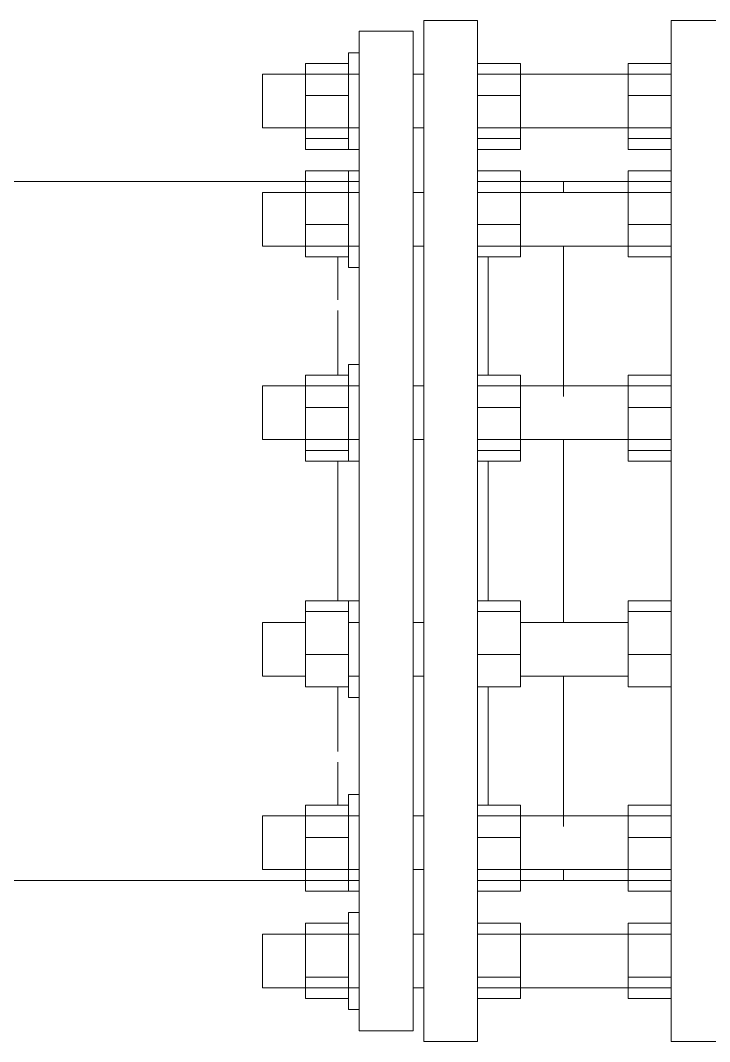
# Model space of a CAD drawing. Extents: x -187 to 52, y -9 to 65.
# Drawn here: x -148.3518 to -148.0809, y 19.7569 to 20.1587 of the extents above; entities that cross this region are included whole.
import ezdxf

# ---------------------------------------------------------------- set-up
doc = ezdxf.new("R2010")
doc.units = 0
doc.header["$MEASUREMENT"] = 0
doc.layers.add('PDF4_Geometría', color=7, linetype='Continuous')

msp = doc.modelspace()

# ---------------------------------------------------------------- linework, layer by layer
at = {"layer": 'PDF4_Geometría', "lineweight": 9}
for points in [[(-148.19745, 20.13328), (-148.19745, 20.12906), (-148.19745, 20.12483), (-148.19745, 20.1206), (-148.19745, 20.11637), (-148.19745, 20.11214), (-148.19745, 20.11637), (-148.19322, 20.11637), (-148.19745, 20.11637), (-148.19322, 20.11637), (-148.19322, 20.12906), (-148.19322, 20.13751), (-148.19322, 20.13328), (-148.19322, 20.13751), (-148.19322, 20.1502), (-148.19322, 20.15866), (-148.17208, 20.15866), (-148.17208, 20.1502), (-148.17208, 20.13751), (-148.17208, 20.14174), (-148.15516, 20.14174), (-148.15516, 20.13751)], [(-148.19322, 20.15866), (-148.19322, 20.1502), (-148.19322, 20.13328), (-148.19322, 20.10791), (-148.19322, 20.06985), (-148.19322, 20.02756), (-148.19322, 19.98104), (-148.19322, 19.93452), (-148.19322, 19.888), (-148.19322, 19.84571), (-148.19322, 19.80764), (-148.19322, 19.78227), (-148.19322, 19.76535), (-148.19322, 19.7569)], [(-148.17208, 20.15866), (-148.17208, 20.1502), (-148.17208, 20.13328), (-148.17208, 20.10791), (-148.17208, 20.06985), (-148.17208, 20.02756), (-148.17208, 19.98104), (-148.17208, 19.93452), (-148.17208, 19.888), (-148.17208, 19.84571), (-148.17208, 19.80764), (-148.17208, 19.78227), (-148.17208, 19.76535), (-148.17208, 19.7569)], [(-148.07481, 20.15866), (-148.09595, 20.15866), (-148.09595, 20.1502), (-148.09595, 20.13751), (-148.17208, 20.13751), (-148.17208, 20.12906), (-148.17208, 20.11637), (-148.17208, 20.10791), (-148.17208, 20.11214), (-148.17208, 20.10791), (-148.17208, 20.11637), (-148.17208, 20.10791), (-148.15516, 20.10791), (-148.15516, 20.11637), (-148.11287, 20.11637), (-148.11287, 20.10791), (-148.09595, 20.10791), (-148.09595, 20.11637), (-148.09595, 20.10791), (-148.09595, 20.09522), (-148.09595, 20.09099), (-148.17208, 20.09099), (-148.17208, 20.07831), (-148.17208, 20.07408), (-148.17208, 20.06985), (-148.09595, 20.06985), (-148.09595, 20.0487), (-148.09595, 20.01487), (-148.09595, 20.01064), (-148.09595, 20.01487), (-148.09595, 20.00641), (-148.09595, 19.99372), (-148.09595, 19.9895), (-148.09595, 20.00641), (-148.09595, 20.00218)], [(-148.09595, 20.15866), (-148.09595, 20.1502), (-148.09595, 20.13328), (-148.09595, 20.10791), (-148.09595, 20.06985), (-148.09595, 20.02756), (-148.09595, 19.98104), (-148.09595, 19.93452), (-148.09595, 19.888), (-148.09595, 19.84571), (-148.09595, 19.80764), (-148.09595, 19.78227), (-148.09595, 19.76535), (-148.09595, 19.7569)], [(-148.19745, 20.13751), (-148.19745, 20.13328), (-148.19745, 20.13751), (-148.19322, 20.13751), (-148.19745, 20.13751), (-148.19745, 20.1502), (-148.19745, 20.15443), (-148.21859, 20.15443), (-148.21859, 20.1502), (-148.21859, 20.13751), (-148.21859, 20.13328), (-148.21859, 20.13751), (-148.21859, 20.12483), (-148.21859, 20.11637), (-148.21859, 20.10791), (-148.21859, 20.11214), (-148.21859, 20.1206), (-148.21859, 20.13751), (-148.21859, 20.14597), (-148.21859, 20.14174), (-148.21859, 20.13328), (-148.21859, 20.12906), (-148.21859, 20.12483), (-148.21859, 20.1206), (-148.21859, 20.11637), (-148.25666, 20.11637), (-148.23974, 20.11637), (-148.23974, 20.10791), (-148.22282, 20.10791), (-148.22282, 20.11637), (-148.21859, 20.11637), (-148.21859, 20.10791)], [(-148.21859, 20.15443), (-148.21859, 20.1502), (-148.21859, 20.13328), (-148.21859, 20.10368), (-148.21859, 20.06985), (-148.21859, 20.02756), (-148.21859, 19.98104), (-148.21859, 19.93452), (-148.21859, 19.888), (-148.21859, 19.84571), (-148.21859, 19.81187), (-148.21859, 19.78227), (-148.21859, 19.76535), (-148.21859, 19.76113), (-148.19745, 19.76113), (-148.19745, 19.76535), (-148.19745, 19.77804), (-148.19322, 19.77804), (-148.19322, 19.78227)], [(-148.19745, 19.76113), (-148.19745, 19.76535), (-148.19745, 19.78227), (-148.19745, 19.81187), (-148.19745, 19.84571), (-148.19745, 19.888), (-148.19745, 19.93452), (-148.19745, 19.98104), (-148.19745, 20.02756), (-148.19745, 20.06985), (-148.19745, 20.10368), (-148.19745, 20.13328), (-148.19745, 20.1502), (-148.19745, 20.15443)], [(-148.22282, 20.13751), (-148.22282, 20.14597), (-148.22282, 20.14174), (-148.22282, 20.13328), (-148.22282, 20.13751), (-148.21859, 20.13751), (-148.25666, 20.13751), (-148.23974, 20.13751), (-148.23974, 20.14174), (-148.22282, 20.14174), (-148.22282, 20.13751), (-148.22282, 20.12483), (-148.22282, 20.11637), (-148.22282, 20.10791), (-148.22282, 20.11214), (-148.22282, 20.10791), (-148.23974, 20.10791), (-148.23974, 20.11214)], [(-148.22282, 20.12906), (-148.22282, 20.14174), (-148.22282, 20.14597), (-148.22282, 20.13751), (-148.22282, 20.1206), (-148.22282, 20.11214)], [(-148.21859, 20.13328), (-148.21859, 20.14174), (-148.21859, 20.14597), (-148.21859, 20.13751)], [(-148.23974, 20.12906), (-148.23974, 20.14174), (-148.22282, 20.14174), (-148.22282, 20.13328), (-148.22282, 20.12906), (-148.22282, 20.12483), (-148.22282, 20.1206)], [(-148.17208, 20.13328), (-148.17208, 20.14174), (-148.17208, 20.13328)], [(-148.17208, 20.12906), (-148.17208, 20.14174), (-148.15516, 20.14174), (-148.15516, 20.12906)], [(-148.11287, 20.13751), (-148.11287, 20.14174), (-148.09595, 20.14174), (-148.09595, 20.13751), (-148.09595, 20.13328), (-148.09595, 20.13751), (-148.09595, 20.12906), (-148.09595, 20.11637), (-148.17208, 20.11637), (-148.17208, 20.10791), (-148.17208, 20.09099), (-148.17208, 20.08676)], [(-148.09595, 20.12906), (-148.09595, 20.14174), (-148.11287, 20.14174), (-148.11287, 20.12906), (-148.11287, 20.13328), (-148.11287, 20.13751), (-148.15516, 20.13751), (-148.15516, 20.13328), (-148.15516, 20.12906), (-148.15516, 20.12483), (-148.15516, 20.1206)], [(-148.09595, 20.13328), (-148.09595, 20.14174), (-148.09595, 20.13328)], [(-148.23974, 20.1206), (-148.23974, 20.12483), (-148.23974, 20.12906), (-148.23974, 20.13328), (-148.23974, 20.13751)], [(-148.17208, 20.1206), (-148.17208, 20.12483), (-148.17208, 20.12906), (-148.17208, 20.13328), (-148.17208, 20.13751)], [(-148.09595, 20.13751), (-148.09595, 20.13328), (-148.09595, 20.12906), (-148.09595, 20.12483), (-148.09595, 20.1206)], [(-148.25666, 20.12483), (-148.25666, 20.11637), (-148.25666, 20.12483)], [(-148.11287, 20.1206), (-148.11287, 20.12483)], [(-148.19322, 20.09099), (-148.19322, 20.09522), (-148.19322, 20.11214), (-148.19322, 20.11637), (-148.19322, 20.11214), (-148.19322, 20.09522), (-148.19322, 20.09099), (-148.19322, 20.09522), (-148.19322, 20.11214), (-148.19322, 20.11637), (-148.19322, 20.11214), (-148.19322, 20.09522), (-148.19322, 20.09099), (-148.19745, 20.09099), (-148.19745, 20.08676), (-148.19745, 20.07831)], [(-148.19745, 20.09099), (-148.19745, 20.09522), (-148.19745, 20.11214), (-148.19745, 20.11637)], [(-148.19322, 20.11214), (-148.19322, 20.11637), (-148.19322, 20.11214)], [(-148.19322, 20.07831), (-148.19322, 20.09099), (-148.19322, 20.09522), (-148.19322, 20.11214), (-148.19322, 20.11637)], [(-148.19322, 20.11214), (-148.19322, 20.11637), (-148.19322, 20.11214)], [(-148.17208, 20.11214), (-148.17208, 20.10791), (-148.15516, 20.10791), (-148.15516, 20.11214)], [(-148.11287, 20.11214), (-148.11287, 20.10791), (-148.09595, 20.10791), (-148.09595, 20.11214)], [(-148.21859, 20.09945), (-148.21859, 20.10368)], [(-148.25666, 19.99372), (-148.25666, 20.00218), (-148.25666, 20.01064), (-148.25666, 20.01487), (-148.25666, 20.01064), (-148.25666, 20.00218), (-148.25666, 19.99372), (-148.21859, 19.99372), (-148.21859, 20.00218), (-148.21859, 20.00641), (-148.21859, 20.01064), (-148.21859, 20.02756), (-148.21859, 20.04447), (-148.21859, 20.06139), (-148.21859, 20.06985), (-148.21859, 20.07408), (-148.21859, 20.08676), (-148.21859, 20.09099), (-148.21859, 20.09522), (-148.21859, 20.09945), (-148.22282, 20.09945), (-148.23974, 20.09945), (-148.23974, 20.09522), (-148.22282, 20.09522), (-148.22282, 20.07831), (-148.22282, 20.08254)], [(-148.21859, 20.09522), (-148.22282, 20.09522), (-148.22282, 20.09945), (-148.23974, 20.09945), (-148.23974, 20.09522)], [(-148.22282, 20.09099), (-148.22282, 20.09522), (-148.22282, 20.09945), (-148.22282, 20.09522), (-148.22282, 20.08254), (-148.22282, 20.06985), (-148.22282, 20.06139), (-148.21859, 20.06139), (-148.21859, 20.06562), (-148.21859, 20.06139)], [(-148.22282, 20.09522), (-148.22282, 20.09945), (-148.22282, 20.09522)], [(-148.21859, 20.09099), (-148.21859, 20.09522), (-148.21859, 20.09945), (-148.21859, 20.09522), (-148.21859, 20.08254), (-148.21859, 20.06985)], [(-148.17208, 20.06562), (-148.17208, 20.06139), (-148.17208, 20.06562), (-148.17208, 20.06139), (-148.17208, 20.06985), (-148.17208, 20.08254), (-148.17208, 20.09522), (-148.17208, 20.09945), (-148.17208, 20.09522), (-148.17208, 20.08254), (-148.17208, 20.06985), (-148.17208, 20.06562), (-148.17208, 20.03602), (-148.17208, 20.01064), (-148.17208, 20.01487), (-148.17208, 20.00641), (-148.17208, 19.99372), (-148.17208, 19.9895), (-148.17208, 20.00641), (-148.17208, 20.00218)], [(-148.17208, 20.09099), (-148.17208, 20.09945), (-148.17208, 20.09099)], [(-148.15516, 20.08254), (-148.15516, 20.07831), (-148.15516, 20.09522), (-148.17208, 20.09522), (-148.17208, 20.09945)], [(-148.09595, 20.08254), (-148.09595, 20.07831), (-148.09595, 20.09522), (-148.09595, 20.09945), (-148.11287, 20.09945), (-148.11287, 20.09522), (-148.13824, 20.09522), (-148.15516, 20.09522), (-148.15516, 20.09945), (-148.17208, 20.09945), (-148.17208, 20.09522), (-148.17208, 20.07831), (-148.17208, 20.08254)], [(-148.15516, 20.09522), (-148.15516, 20.09945), (-148.17208, 20.09945), (-148.17208, 20.09099)], [(-148.09595, 20.06562), (-148.09595, 20.06139), (-148.09595, 20.06562), (-148.09595, 20.06139), (-148.09595, 20.06985), (-148.09595, 20.08254), (-148.09595, 20.09522), (-148.09595, 20.09945), (-148.09595, 20.09522), (-148.09595, 20.08254), (-148.09595, 20.06985), (-148.09595, 20.07408), (-148.09595, 20.07831), (-148.09595, 20.09099), (-148.09595, 20.08676)], [(-148.23974, 20.08254), (-148.23974, 20.07831), (-148.23974, 20.09522), (-148.39199, 20.09522), (-148.39199, 20.07831), (-148.40467, 20.07831), (-148.40467, 20.09522), (-148.4089, 20.09522)], [(-148.11287, 20.09522), (-148.11287, 20.07831), (-148.11287, 20.08254)], [(-148.21859, 20.07831), (-148.21859, 20.08676), (-148.21859, 20.09099), (-148.25666, 20.09099)], [(-148.23974, 20.08676), (-148.23974, 20.09099)], [(-148.22282, 20.07408), (-148.22282, 20.06985), (-148.22282, 20.07408), (-148.22282, 20.08676), (-148.22282, 20.09099), (-148.22282, 20.08676)], [(-148.15516, 20.09099), (-148.15516, 20.08676)], [(-148.11287, 20.08676), (-148.11287, 20.09099)], [(-148.25666, 20.06985), (-148.21859, 20.06985), (-148.21859, 20.07408)], [(-148.23974, 20.06985), (-148.23974, 20.07408)], [(-148.19745, 20.07408), (-148.19745, 20.06985), (-148.19322, 20.06985), (-148.19322, 20.03602), (-148.19322, 20.01064), (-148.19322, 20.03602), (-148.19322, 20.06985), (-148.19322, 20.03602), (-148.19322, 20.01064), (-148.19322, 20.03602), (-148.19322, 20.06985)], [(-148.19322, 19.9895), (-148.19322, 19.99372), (-148.19322, 20.00641), (-148.19322, 20.01487), (-148.19322, 20.01064), (-148.19322, 20.03602), (-148.19322, 20.06985), (-148.19322, 20.07408)], [(-148.17208, 20.06985), (-148.17208, 20.07408)], [(-148.15516, 20.07408), (-148.15516, 20.06985)], [(-148.11287, 20.06985), (-148.11287, 20.07408)], [(-148.09595, 20.07408), (-148.09595, 20.06985)], [(-148.19745, 20.06985), (-148.19745, 20.03602), (-148.19745, 20.01064), (-148.19745, 20.00641), (-148.19745, 20.00218), (-148.19745, 19.99372), (-148.19322, 19.99372), (-148.19322, 19.95566), (-148.19322, 19.92183), (-148.19322, 19.90914)], [(-148.13824, 20.01064), (-148.13824, 20.01487), (-148.13824, 20.0487), (-148.13824, 20.06985), (-148.13824, 20.06562)], [(-148.22705, 20.06562), (-148.22705, 20.05716), (-148.22705, 20.0487)], [(-148.22282, 20.06139), (-148.22282, 20.06562)], [(-148.16785, 20.06562), (-148.16785, 20.05293), (-148.16785, 20.02756), (-148.16785, 20.0191)], [(-148.22705, 20.04447), (-148.22705, 20.03179), (-148.22705, 20.0191)], [(-148.22282, 19.99795), (-148.22282, 19.99372), (-148.22282, 20.00218), (-148.22282, 20.01064), (-148.22282, 20.0191), (-148.22282, 20.02333), (-148.22282, 20.0191), (-148.22282, 20.00641), (-148.22282, 19.99372), (-148.22282, 19.98527), (-148.21859, 19.98527), (-148.21859, 19.99372), (-148.21859, 20.00641), (-148.21859, 20.0191), (-148.21859, 20.01064)], [(-148.21859, 20.0191), (-148.21859, 20.02333), (-148.22282, 20.02333)], [(-148.17208, 20.02333), (-148.17208, 20.0191), (-148.17208, 20.02333), (-148.17208, 20.0191), (-148.17208, 20.01064), (-148.17208, 20.0191), (-148.15516, 20.0191), (-148.15516, 20.00641), (-148.15516, 20.00218)], [(-148.09595, 20.0191), (-148.09595, 20.00641), (-148.11287, 20.00641), (-148.11287, 20.0191), (-148.09595, 20.0191), (-148.09595, 20.01064), (-148.09595, 20.0191), (-148.09595, 20.02333), (-148.09595, 20.0191), (-148.09595, 20.02333)], [(-148.22282, 19.9895), (-148.22282, 20.00641), (-148.23974, 20.00641), (-148.23974, 20.0191), (-148.22282, 20.0191), (-148.22282, 20.00641), (-148.22282, 20.00218)], [(-148.17208, 20.0191), (-148.17208, 20.00641), (-148.15516, 20.00641), (-148.15516, 19.9895)], [(-148.21859, 19.98527), (-148.21859, 19.99372), (-148.21859, 20.00218), (-148.21859, 20.01064), (-148.21859, 20.01487), (-148.25666, 20.01487)], [(-148.19322, 20.01487), (-148.19745, 20.01487), (-148.19745, 20.01064)], [(-148.09595, 20.01487), (-148.17208, 20.01487)], [(-148.23974, 20.00218), (-148.23974, 20.00641), (-148.23974, 19.9895)], [(-148.11287, 20.00218), (-148.11287, 20.00641), (-148.11287, 19.9895)], [(-148.23974, 19.99372), (-148.23974, 19.99795)], [(-148.17208, 19.99372), (-148.17208, 19.99795)], [(-148.15516, 19.99795), (-148.15516, 19.99372)], [(-148.11287, 19.99372), (-148.11287, 19.99795)], [(-148.09595, 19.99795), (-148.09595, 19.99372)], [(-148.22282, 19.89223), (-148.21859, 19.89223), (-148.21859, 19.89646), (-148.21859, 19.90914), (-148.21859, 19.92183), (-148.21859, 19.92606), (-148.21859, 19.9472), (-148.21859, 19.96835), (-148.21859, 19.9895), (-148.21859, 19.99372)], [(-148.22282, 19.98527), (-148.22282, 19.99372)], [(-148.19745, 19.92183), (-148.19745, 19.95566), (-148.19745, 19.99372)], [(-148.19322, 19.92183), (-148.19322, 19.95566), (-148.19322, 19.99372), (-148.19322, 19.95566), (-148.19322, 19.92183), (-148.19322, 19.95566), (-148.19322, 19.99372), (-148.19322, 19.95566), (-148.19322, 19.92183), (-148.19745, 19.92183), (-148.19745, 19.9176), (-148.19745, 19.90914), (-148.19745, 19.90068), (-148.19322, 19.90068), (-148.19322, 19.87954), (-148.19322, 19.84571), (-148.19322, 19.84148), (-148.19322, 19.84571), (-148.19322, 19.87954), (-148.19322, 19.90068), (-148.19322, 19.90491)], [(-148.17208, 19.91337), (-148.17208, 19.90914), (-148.17208, 19.92183), (-148.17208, 19.95566), (-148.17208, 19.99372), (-148.09595, 19.99372), (-148.09595, 19.97681), (-148.09595, 19.93875), (-148.09595, 19.92183), (-148.09595, 19.90914), (-148.09595, 19.90068)], [(-148.13824, 19.99372), (-148.13824, 19.97681), (-148.13824, 19.93875), (-148.13824, 19.92183)], [(-148.22705, 19.98527), (-148.22705, 19.98104), (-148.22705, 19.97681), (-148.22705, 19.96412), (-148.22705, 19.9472), (-148.22705, 19.93875), (-148.22705, 19.93029)], [(-148.16785, 19.93029), (-148.16785, 19.95566), (-148.16785, 19.98527)], [(-148.21859, 19.93029), (-148.22282, 19.93029), (-148.23974, 19.93029), (-148.23974, 19.92606), (-148.22282, 19.92606), (-148.22282, 19.93029)], [(-148.22282, 19.91337), (-148.22282, 19.90914), (-148.22282, 19.90068), (-148.21859, 19.90068), (-148.21859, 19.90914), (-148.21859, 19.9176), (-148.21859, 19.92183), (-148.22282, 19.92183), (-148.22282, 19.9176), (-148.22282, 19.90914), (-148.22282, 19.90068), (-148.22282, 19.89646), (-148.22282, 19.89223), (-148.22282, 19.89646), (-148.22282, 19.90914), (-148.22282, 19.92183), (-148.22282, 19.93029), (-148.22282, 19.92183), (-148.22282, 19.9176)], [(-148.21859, 19.92183), (-148.21859, 19.93029), (-148.21859, 19.92183)], [(-148.22282, 19.92606), (-148.22282, 19.90914), (-148.22282, 19.89646), (-148.23974, 19.89646), (-148.23974, 19.90914)], [(-148.23974, 19.92606), (-148.23974, 19.90914), (-148.22282, 19.90914)], [(-148.15516, 19.92606), (-148.15516, 19.90914), (-148.15516, 19.89646), (-148.17208, 19.89646), (-148.17208, 19.90068), (-148.17208, 19.90914), (-148.17208, 19.9176), (-148.17208, 19.90914), (-148.17208, 19.90068), (-148.17208, 19.89646), (-148.17208, 19.89223), (-148.17208, 19.89646), (-148.17208, 19.90914), (-148.17208, 19.92183), (-148.17208, 19.90914), (-148.17208, 19.89646), (-148.17208, 19.89223)], [(-148.17208, 19.92606), (-148.17208, 19.90914), (-148.15516, 19.90914)], [(-148.11287, 19.92606), (-148.11287, 19.90914), (-148.09595, 19.90914), (-148.09595, 19.92606)], [(-148.23974, 19.9176), (-148.23974, 19.92183), (-148.25666, 19.92183), (-148.25666, 19.9176), (-148.25666, 19.90914), (-148.25666, 19.90068), (-148.23974, 19.90068), (-148.23974, 19.90914), (-148.23974, 19.91337)], [(-148.25666, 19.92183), (-148.25666, 19.9176), (-148.25666, 19.90914), (-148.25666, 19.90068)], [(-148.21859, 19.92183), (-148.21859, 19.9176), (-148.21859, 19.90914), (-148.21859, 19.90068)], [(-148.17208, 19.9176), (-148.17208, 19.92183)], [(-148.11287, 19.9176), (-148.11287, 19.92183), (-148.15516, 19.92183), (-148.15516, 19.9176)], [(-148.09595, 19.89223), (-148.09595, 19.89646), (-148.09595, 19.90914), (-148.09595, 19.92183), (-148.09595, 19.90914), (-148.09595, 19.89646), (-148.09595, 19.89223), (-148.09595, 19.89646), (-148.09595, 19.90068), (-148.09595, 19.90914), (-148.09595, 19.9176), (-148.09595, 19.90914), (-148.09595, 19.90068), (-148.09595, 19.89646), (-148.11287, 19.89646), (-148.11287, 19.90914)], [(-148.09595, 19.92183), (-148.09595, 19.9176)], [(-148.15516, 19.91337), (-148.15516, 19.90914), (-148.15516, 19.90068), (-148.11287, 19.90068), (-148.11287, 19.90914), (-148.11287, 19.91337)], [(-148.09595, 19.91337), (-148.09595, 19.90914), (-148.09595, 19.89646)], [(-148.17208, 19.90068), (-148.17208, 19.90914), (-148.17208, 19.89646)], [(-148.11287, 19.82033), (-148.11287, 19.8161), (-148.09595, 19.8161), (-148.09595, 19.82033), (-148.09595, 19.8161), (-148.11287, 19.8161), (-148.11287, 19.82033), (-148.13824, 19.82033), (-148.15516, 19.82033), (-148.15516, 19.8161), (-148.17208, 19.8161), (-148.17208, 19.82456), (-148.17208, 19.83302), (-148.17208, 19.83725), (-148.17208, 19.84571), (-148.17208, 19.84148), (-148.17208, 19.85839), (-148.17208, 19.888), (-148.17208, 19.90068), (-148.17208, 19.90491)], [(-148.09595, 19.82456), (-148.09595, 19.83302), (-148.09595, 19.83725), (-148.09595, 19.84571), (-148.09595, 19.84148), (-148.09595, 19.86685), (-148.09595, 19.90068), (-148.09595, 19.90491)], [(-148.21859, 19.8161), (-148.21859, 19.82033), (-148.21859, 19.82456), (-148.21859, 19.82033), (-148.21859, 19.8161), (-148.21859, 19.82033), (-148.21859, 19.83302), (-148.21859, 19.84148), (-148.21859, 19.85416), (-148.21859, 19.86685), (-148.21859, 19.888), (-148.21859, 19.90068), (-148.21859, 19.89646)], [(-148.19745, 19.83302), (-148.19745, 19.82456), (-148.19322, 19.82456), (-148.19322, 19.83302), (-148.19322, 19.83725), (-148.19322, 19.84571), (-148.19322, 19.84148), (-148.19322, 19.84571), (-148.19322, 19.87954), (-148.19322, 19.90068), (-148.19322, 19.87954), (-148.19322, 19.84571), (-148.19322, 19.84148), (-148.19322, 19.84571), (-148.19322, 19.87954), (-148.19322, 19.90068)], [(-148.19745, 19.84148), (-148.19745, 19.84571), (-148.19745, 19.87954), (-148.19745, 19.90068)], [(-148.13824, 19.90068), (-148.13824, 19.86685), (-148.13824, 19.84148)], [(-148.22705, 19.89646), (-148.22705, 19.88377), (-148.22705, 19.87108)], [(-148.16785, 19.84994), (-148.16785, 19.86262), (-148.16785, 19.888), (-148.16785, 19.89646)], [(-148.22705, 19.86685), (-148.22705, 19.85839), (-148.22705, 19.84994)], [(-148.25666, 19.82456), (-148.25666, 19.83302), (-148.25666, 19.84148), (-148.25666, 19.84571), (-148.25666, 19.84148), (-148.25666, 19.83302), (-148.25666, 19.82456), (-148.21859, 19.82456), (-148.21859, 19.83302), (-148.21859, 19.84571), (-148.21859, 19.85416), (-148.21859, 19.84571), (-148.21859, 19.84148)], [(-148.21859, 19.85416), (-148.22282, 19.85416)], [(-148.22282, 19.83725), (-148.22282, 19.84994), (-148.23974, 19.84994), (-148.23974, 19.83725), (-148.22282, 19.83725), (-148.22282, 19.82033), (-148.21859, 19.82033)], [(-148.15516, 19.83725), (-148.17208, 19.83725), (-148.17208, 19.84994), (-148.15516, 19.84994), (-148.15516, 19.83725), (-148.15516, 19.82033), (-148.15516, 19.8161), (-148.17208, 19.8161), (-148.17208, 19.82033)], [(-148.21859, 19.83725), (-148.21859, 19.84148), (-148.21859, 19.84571), (-148.25666, 19.84571)], [(-148.19322, 19.84571), (-148.19745, 19.84571), (-148.19745, 19.84148), (-148.19745, 19.83725)], [(-148.09595, 19.84571), (-148.17208, 19.84571)], [(-148.40467, 19.82033), (-148.40467, 19.8161), (-148.39199, 19.8161), (-148.39199, 19.82033), (-148.23974, 19.82033), (-148.23974, 19.8161), (-148.22282, 19.8161), (-148.22282, 19.82033), (-148.22282, 19.8161), (-148.22282, 19.82033), (-148.23974, 19.82033), (-148.23974, 19.83725)], [(-148.17208, 19.83725), (-148.17208, 19.82033), (-148.15516, 19.82033)], [(-148.11287, 19.83725), (-148.11287, 19.82033), (-148.09595, 19.82033), (-148.09595, 19.83725)], [(-148.21859, 19.83302), (-148.21859, 19.82456)], [(-148.19745, 19.79919), (-148.19745, 19.80342), (-148.19745, 19.82033), (-148.19745, 19.82456)], [(-148.19322, 19.7865), (-148.19322, 19.79496), (-148.19322, 19.79919), (-148.19322, 19.80342), (-148.19322, 19.79919), (-148.19322, 19.80342), (-148.19322, 19.79919), (-148.19322, 19.80342), (-148.19322, 19.82033), (-148.19322, 19.82456), (-148.19322, 19.82033), (-148.19322, 19.80342), (-148.19322, 19.79919), (-148.19322, 19.80342), (-148.19322, 19.82033), (-148.19322, 19.82456), (-148.19322, 19.82033), (-148.19322, 19.80342), (-148.19322, 19.79919), (-148.19322, 19.80342), (-148.19322, 19.82033), (-148.19322, 19.82456)], [(-148.23974, 19.82033), (-148.23974, 19.8161), (-148.22282, 19.8161), (-148.21859, 19.8161), (-148.21859, 19.81187), (-148.21859, 19.79919), (-148.25666, 19.79919)], [(-148.21859, 19.7865), (-148.21859, 19.79496), (-148.21859, 19.79919), (-148.21859, 19.80342), (-148.21859, 19.80764), (-148.21859, 19.79919), (-148.21859, 19.79496), (-148.21859, 19.78227)], [(-148.21859, 19.77804), (-148.21859, 19.79496), (-148.21859, 19.80342), (-148.21859, 19.80764), (-148.21859, 19.79919)], [(-148.17208, 19.78227), (-148.17208, 19.77381), (-148.15516, 19.77381), (-148.15516, 19.78227), (-148.17208, 19.78227), (-148.17208, 19.79919), (-148.17208, 19.80764), (-148.17208, 19.80342), (-148.15516, 19.80342), (-148.15516, 19.79919), (-148.15516, 19.79496)], [(-148.09595, 19.79073), (-148.09595, 19.7865), (-148.09595, 19.79496), (-148.09595, 19.79919), (-148.09595, 19.80764), (-148.09595, 19.80342), (-148.09595, 19.79919), (-148.09595, 19.80342), (-148.11287, 19.80342), (-148.11287, 19.79919), (-148.09595, 19.79919), (-148.09595, 19.80342), (-148.11287, 19.80342), (-148.11287, 19.79919), (-148.11287, 19.79496)], [(-148.23974, 19.79496), (-148.23974, 19.79919), (-148.23974, 19.80342), (-148.22282, 19.80342), (-148.22282, 19.79919), (-148.22282, 19.79496)], [(-148.23974, 19.79919), (-148.23974, 19.78227), (-148.22282, 19.78227), (-148.22282, 19.77381), (-148.22282, 19.77804), (-148.22282, 19.76958), (-148.22282, 19.77381), (-148.22282, 19.77804), (-148.22282, 19.78227), (-148.22282, 19.79919), (-148.22282, 19.80342), (-148.23974, 19.80342), (-148.23974, 19.79919), (-148.22282, 19.79919)], [(-148.17208, 19.79496), (-148.17208, 19.79919), (-148.17208, 19.80342), (-148.17208, 19.79919), (-148.17208, 19.79496), (-148.17208, 19.7865), (-148.17208, 19.79073)], [(-148.17208, 19.77804), (-148.17208, 19.77381), (-148.15516, 19.77381), (-148.15516, 19.77804), (-148.15516, 19.78227), (-148.15516, 19.79919), (-148.15516, 19.80342), (-148.17208, 19.80342), (-148.17208, 19.79919), (-148.15516, 19.79919)], [(-148.19745, 19.79919), (-148.19745, 19.79496), (-148.19745, 19.7865)], [(-148.11287, 19.79919), (-148.11287, 19.78227), (-148.09595, 19.78227), (-148.09595, 19.79919), (-148.09595, 19.79496)], [(-148.25666, 19.79073), (-148.25666, 19.79496), (-148.25666, 19.79073)], [(-148.25666, 19.79073), (-148.25666, 19.77804), (-148.25666, 19.79073)], [(-148.23974, 19.7865), (-148.23974, 19.79073)], [(-148.22282, 19.79073), (-148.22282, 19.7865)], [(-148.15516, 19.79073), (-148.15516, 19.7865)], [(-148.11287, 19.7865), (-148.11287, 19.79073)], [(-148.19745, 19.78227), (-148.19745, 19.77804)], [(-148.19322, 19.77804), (-148.19322, 19.76535), (-148.19322, 19.7569), (-148.17208, 19.7569), (-148.17208, 19.76535), (-148.17208, 19.77804), (-148.17208, 19.78227), (-148.17208, 19.77804), (-148.09595, 19.77804), (-148.09595, 19.76535), (-148.09595, 19.7569), (-148.07481, 19.7569)], [(-148.09595, 19.78227), (-148.09595, 19.77381), (-148.11287, 19.77381), (-148.11287, 19.78227), (-148.11287, 19.77804), (-148.11287, 19.77381), (-148.09595, 19.77381), (-148.09595, 19.77804), (-148.09595, 19.78227), (-148.09595, 19.77804)], [(-148.25666, 19.77804), (-148.21859, 19.77804), (-148.21859, 19.76535), (-148.21859, 19.76113)], [(-148.17208, 19.77804), (-148.17208, 19.77381), (-148.17208, 19.77804)], [(-148.09595, 19.77804), (-148.09595, 19.77381), (-148.09595, 19.77804)]]:
    msp.add_lwpolyline(points, dxfattribs=at)
for points in [[(-148.22282, 20.14597), (-148.21859, 20.14597)], [(-148.17208, 20.11214), (-148.17208, 20.1206), (-148.17208, 20.13751), (-148.17208, 20.14597), (-148.17208, 20.14174), (-148.17208, 20.14597), (-148.17208, 20.13751), (-148.17208, 20.1206)], [(-148.17208, 20.13328), (-148.17208, 20.14174), (-148.17208, 20.14597), (-148.17208, 20.13751), (-148.17208, 20.14597), (-148.17208, 20.14174)], [(-148.09595, 20.11214), (-148.09595, 20.1206), (-148.09595, 20.13751), (-148.09595, 20.14597), (-148.09595, 20.14174), (-148.09595, 20.14597), (-148.09595, 20.13751), (-148.09595, 20.1206)], [(-148.09595, 20.13328), (-148.09595, 20.14174), (-148.09595, 20.14597), (-148.09595, 20.13751), (-148.09595, 20.14597), (-148.09595, 20.14174)], [(-148.25666, 20.12483), (-148.25666, 20.13328), (-148.25666, 20.13751), (-148.25666, 20.13328)], [(-148.25666, 20.13328), (-148.25666, 20.1206), (-148.25666, 20.11637), (-148.25666, 20.1206), (-148.25666, 20.13328), (-148.25666, 20.13751)], [(-148.17208, 20.13751), (-148.17208, 20.13328)], [(-148.17208, 20.11637), (-148.17208, 20.12483), (-148.17208, 20.13751), (-148.17208, 20.12483)], [(-148.09595, 20.11637), (-148.09595, 20.12483), (-148.09595, 20.13751), (-148.09595, 20.12483)], [(-148.22282, 20.11214), (-148.22282, 20.12906), (-148.23974, 20.12906), (-148.23974, 20.11214)], [(-148.15516, 20.11214), (-148.15516, 20.12906), (-148.17208, 20.12906), (-148.17208, 20.11214)], [(-148.11287, 20.12906), (-148.11287, 20.11214), (-148.09595, 20.11214), (-148.09595, 20.12906)], [(-148.22282, 20.11637), (-148.22282, 20.10791), (-148.22282, 20.11214)], [(-148.21859, 20.11637), (-148.21859, 20.11214), (-148.21859, 20.10791)], [(-148.19322, 20.11637), (-148.19322, 20.11214)], [(-148.17208, 20.11637), (-148.17208, 20.10791), (-148.17208, 20.11214), (-148.17208, 20.11637), (-148.17208, 20.11214), (-148.17208, 20.10791)], [(-148.09595, 20.11214), (-148.09595, 20.10791), (-148.09595, 20.11637), (-148.09595, 20.10791)], [(-148.09595, 20.11637), (-148.09595, 20.10791), (-148.09595, 20.11214), (-148.09595, 20.11637), (-148.09595, 20.11214), (-148.09595, 20.10791)], [(-148.21859, 20.10791), (-148.22282, 20.10791)], [(-148.22282, 20.09945), (-148.21859, 20.09945)], [(-148.17208, 20.09099), (-148.17208, 20.09522), (-148.17208, 20.09945), (-148.17208, 20.09522)], [(-148.17208, 20.09099), (-148.17208, 20.09522), (-148.17208, 20.09945), (-148.17208, 20.09522), (-148.17208, 20.09099), (-148.17208, 20.09522), (-148.17208, 20.09945), (-148.17208, 20.09522)], [(-148.09595, 20.09945), (-148.09595, 20.09522), (-148.11287, 20.09522), (-148.11287, 20.09945)], [(-148.09595, 20.09099), (-148.09595, 20.09522), (-148.09595, 20.09945), (-148.09595, 20.09522)], [(-148.09595, 20.09522), (-148.09595, 20.09945), (-148.09595, 20.09522), (-148.09595, 20.09945)], [(-148.13824, 20.09099), (-148.13824, 20.09522)], [(-148.25666, 20.07831), (-148.25666, 20.06985), (-148.25666, 20.07831), (-148.25666, 20.08676), (-148.25666, 20.09099), (-148.25666, 20.08676)], [(-148.17208, 20.06985), (-148.17208, 20.07408), (-148.17208, 20.08676), (-148.17208, 20.09099), (-148.17208, 20.08676), (-148.17208, 20.07408)], [(-148.09595, 20.06985), (-148.09595, 20.07408), (-148.09595, 20.08676), (-148.09595, 20.09099), (-148.09595, 20.08676), (-148.09595, 20.07408)], [(-148.22282, 20.06562), (-148.22282, 20.07831), (-148.23974, 20.07831), (-148.23974, 20.06562)], [(-148.15516, 20.06562), (-148.15516, 20.07831), (-148.17208, 20.07831), (-148.17208, 20.06562)], [(-148.11287, 20.07831), (-148.11287, 20.06562), (-148.09595, 20.06562), (-148.09595, 20.07831)], [(-148.17208, 19.98527), (-148.17208, 19.99372), (-148.17208, 20.00641), (-148.17208, 20.0191), (-148.17208, 20.00641), (-148.17208, 19.99372)], [(-148.09595, 19.98527), (-148.09595, 19.99372), (-148.09595, 20.00641), (-148.09595, 20.0191), (-148.09595, 20.00641), (-148.09595, 19.99372)], [(-148.17208, 19.99372), (-148.17208, 20.00218), (-148.17208, 20.01064), (-148.17208, 20.00218)], [(-148.09595, 19.99372), (-148.09595, 20.00218), (-148.09595, 20.01064), (-148.09595, 20.00218)], [(-148.17208, 19.98527), (-148.17208, 19.99372)], [(-148.09595, 19.98527), (-148.09595, 19.99372)], [(-148.22282, 19.98527), (-148.22282, 19.9895), (-148.23974, 19.9895), (-148.23974, 19.98527)], [(-148.15516, 19.98527), (-148.15516, 19.9895), (-148.17208, 19.9895), (-148.17208, 19.98527)], [(-148.11287, 19.9895), (-148.11287, 19.98527), (-148.09595, 19.98527), (-148.09595, 19.9895)], [(-148.17208, 19.92183), (-148.17208, 19.9176), (-148.17208, 19.92183), (-148.17208, 19.93029), (-148.17208, 19.92183), (-148.17208, 19.93029)], [(-148.15516, 19.92606), (-148.17208, 19.92606), (-148.17208, 19.93029), (-148.15516, 19.93029)], [(-148.09595, 19.93029), (-148.09595, 19.92606), (-148.11287, 19.92606), (-148.11287, 19.93029)], [(-148.09595, 19.92183), (-148.09595, 19.93029), (-148.09595, 19.92183), (-148.09595, 19.93029), (-148.09595, 19.92183), (-148.09595, 19.9176)], [(-148.22282, 19.83302), (-148.22282, 19.84148), (-148.22282, 19.84571), (-148.22282, 19.85416), (-148.22282, 19.84571)], [(-148.17208, 19.84148), (-148.17208, 19.83302), (-148.17208, 19.84148), (-148.17208, 19.84571), (-148.17208, 19.85416), (-148.17208, 19.84571), (-148.17208, 19.83302), (-148.17208, 19.84571), (-148.17208, 19.85416), (-148.17208, 19.84571)], [(-148.09595, 19.84148), (-148.09595, 19.84571), (-148.09595, 19.85416), (-148.09595, 19.84571), (-148.09595, 19.83302), (-148.09595, 19.84571), (-148.09595, 19.85416), (-148.09595, 19.84571), (-148.09595, 19.84148), (-148.09595, 19.83302)], [(-148.09595, 19.84994), (-148.09595, 19.83725), (-148.11287, 19.83725), (-148.11287, 19.84994)], [(-148.22282, 19.83302), (-148.22282, 19.82033), (-148.22282, 19.8161), (-148.22282, 19.82033), (-148.22282, 19.82456)], [(-148.17208, 19.82456), (-148.17208, 19.82033), (-148.17208, 19.8161), (-148.17208, 19.82033), (-148.17208, 19.83302), (-148.17208, 19.82033), (-148.17208, 19.8161), (-148.17208, 19.82033), (-148.17208, 19.82456), (-148.17208, 19.83302)], [(-148.09595, 19.82456), (-148.09595, 19.83302), (-148.09595, 19.82456), (-148.09595, 19.82033), (-148.09595, 19.8161), (-148.09595, 19.82033), (-148.09595, 19.83302), (-148.09595, 19.82033), (-148.09595, 19.8161), (-148.09595, 19.82033)], [(-148.09595, 19.82033), (-148.09595, 19.80764), (-148.09595, 19.79919), (-148.17208, 19.79919), (-148.17208, 19.80764), (-148.17208, 19.82456), (-148.09595, 19.82456)], [(-148.17208, 19.82456), (-148.17208, 19.82033), (-148.17208, 19.8161), (-148.17208, 19.82033)], [(-148.17208, 19.82456), (-148.17208, 19.82033), (-148.17208, 19.8161), (-148.17208, 19.82033), (-148.17208, 19.82456), (-148.17208, 19.82033), (-148.17208, 19.8161), (-148.17208, 19.82033)], [(-148.13824, 19.82033), (-148.13824, 19.82456)], [(-148.09595, 19.82033), (-148.09595, 19.8161), (-148.09595, 19.82033), (-148.09595, 19.8161)], [(-148.21859, 19.8161), (-148.22282, 19.8161)], [(-148.22282, 19.80764), (-148.21859, 19.80764)], [(-148.22282, 19.79919), (-148.22282, 19.80342), (-148.22282, 19.80764)], [(-148.22282, 19.77804), (-148.22282, 19.76958), (-148.22282, 19.77381), (-148.22282, 19.77804), (-148.22282, 19.78227), (-148.22282, 19.79496), (-148.22282, 19.79919), (-148.22282, 19.80764), (-148.22282, 19.80342), (-148.22282, 19.79496)], [(-148.17208, 19.79919), (-148.17208, 19.80342), (-148.17208, 19.80764)], [(-148.17208, 19.79919), (-148.17208, 19.79496), (-148.17208, 19.78227), (-148.17208, 19.79496), (-148.17208, 19.79919), (-148.17208, 19.80764), (-148.17208, 19.80342), (-148.17208, 19.79496), (-148.17208, 19.77804), (-148.17208, 19.79496), (-148.17208, 19.80342), (-148.17208, 19.80764)], [(-148.09595, 19.79919), (-148.09595, 19.80764), (-148.09595, 19.80342)], [(-148.09595, 19.79919), (-148.09595, 19.80764), (-148.09595, 19.80342), (-148.09595, 19.79496), (-148.09595, 19.77804), (-148.09595, 19.79496), (-148.09595, 19.80342), (-148.09595, 19.80764), (-148.09595, 19.79919), (-148.09595, 19.79496), (-148.09595, 19.78227), (-148.09595, 19.79496)], [(-148.19745, 19.79919), (-148.19745, 19.80342)], [(-148.19322, 19.79919), (-148.19322, 19.80342)], [(-148.25666, 19.78227), (-148.25666, 19.79496), (-148.25666, 19.79919), (-148.25666, 19.79496), (-148.25666, 19.78227), (-148.25666, 19.77804)], [(-148.19745, 19.79919), (-148.19322, 19.79919)], [(-148.22282, 19.77381), (-148.23974, 19.77381), (-148.23974, 19.78227), (-148.23974, 19.77804), (-148.23974, 19.77381)], [(-148.21859, 19.77804), (-148.21859, 19.77381), (-148.21859, 19.76958), (-148.21859, 19.77804), (-148.21859, 19.78227)], [(-148.17208, 19.77804), (-148.17208, 19.77381), (-148.17208, 19.76958), (-148.17208, 19.77804), (-148.17208, 19.76958), (-148.17208, 19.77381), (-148.17208, 19.77804), (-148.17208, 19.78227)], [(-148.09595, 19.77804), (-148.09595, 19.78227), (-148.09595, 19.77804), (-148.09595, 19.77381), (-148.09595, 19.76958), (-148.09595, 19.77804), (-148.09595, 19.76958), (-148.09595, 19.77381)], [(-148.21859, 19.77804), (-148.21859, 19.77381), (-148.21859, 19.76958)], [(-148.17208, 19.77804), (-148.17208, 19.76958), (-148.17208, 19.77381), (-148.17208, 19.76958)], [(-148.09595, 19.77804), (-148.09595, 19.76958), (-148.09595, 19.77381), (-148.09595, 19.76958)], [(-148.21859, 19.76958), (-148.22282, 19.76958)]]:
    msp.add_lwpolyline(points, close=True, dxfattribs=at)

doc.saveas('drawing.dxf')
